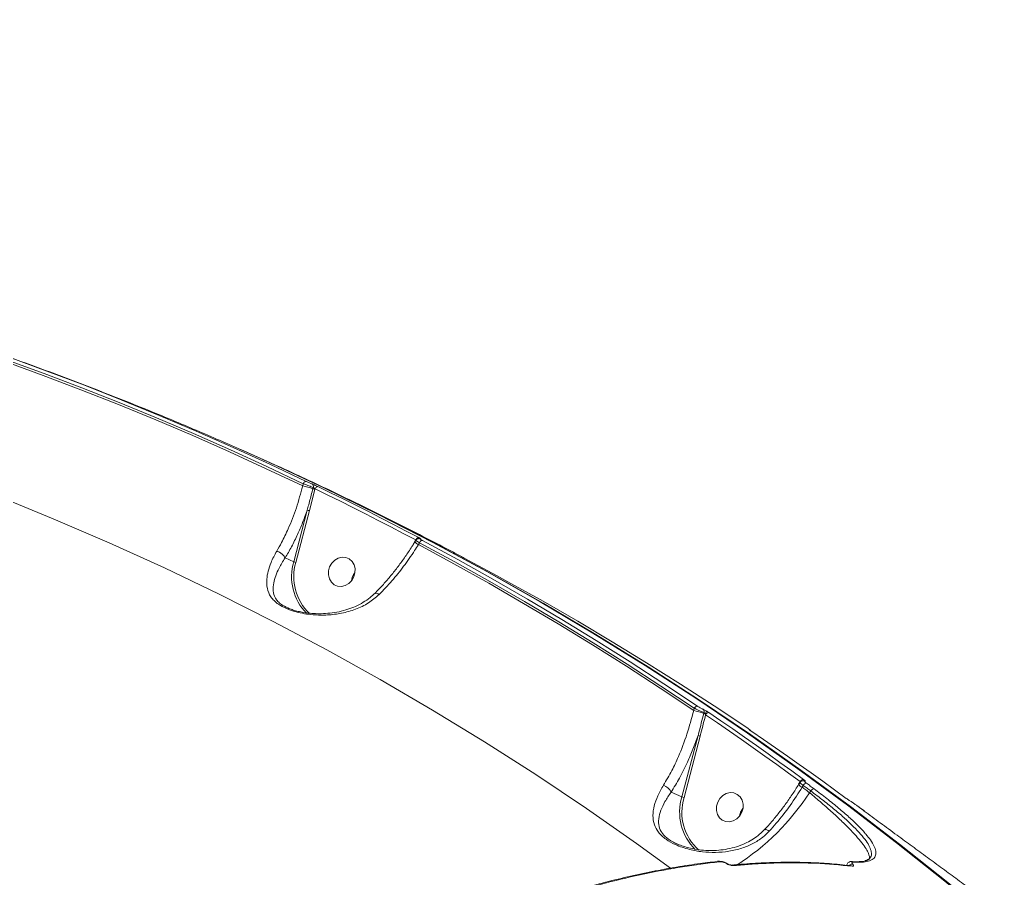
# Model space of a CAD drawing. Header units: millimetres. Extents: x -4335 to 4318, y -3792 to 3101.
# Drawn here: x 2035.4 to 2334.4, y 1323.3 to 1581.3 of the extents above; entities that cross this region are included whole.
import ezdxf

# ---------------------------------------------------------------- set-up
doc = ezdxf.new("R2010")
doc.units = ezdxf.units.MM
doc.layers.add('DIKOM_ЗОНА', color=80, linetype='Continuous')
doc.layers.add('DIKOM_ОБЪЕКТ', color=7, linetype='Continuous')

msp = doc.modelspace()

# ---------------------------------------------------------------- linework, layer by layer
at = {"layer": 'DIKOM_ЗОНА', "color": 3, "lineweight": 15}
msp.add_lwpolyline([(1629.814, 3100.338, -0.4205658), (4317.777, 469.92), (4317.777, -16.224, -0.4142136), (1317.777, -3016.224), (-2004.986, -3016.224, -0.4142136), (-3504.986, -1516.224), (-3504.986, 1600.338, -0.4142136), (-2004.986, 3100.338), (1629.814, 3100.338)], format="xyb", dxfattribs=at)
at = {"layer": 'DIKOM_ОБЪЕКТ', "color": 7, "linetype": 'Continuous', "lineweight": 15}
for p, q in [((2120.521, 1441.844), (2120.35, 1441.194)), ((2122.359, 1433.753), (2124.003, 1440.166)), ((2123.497, 1440.73), (2123.394, 1440.337)), ((2124.003, 1440.166), (2124.037, 1440.297)), ((2121.707, 1433.942), (2117.628, 1418.389)), ((2118.279, 1418.2), (2122.359, 1433.753)), ((2154.304, 1424.938), (2154.04, 1424.503)), ((2154.068, 1424.367), (2154.371, 1424.867)), ((2155.098, 1423.561), (2155.44, 1424.126)), ((2115.054, 1419.526), (2117.628, 1418.389)), ((2167.622, 1420.187), (2168.074, 1419.947)), ((2168.807, 1419.522), (2178.757, 1414.181)), ((2238, 1374.342), (2237.824, 1373.668)), ((2240.925, 1373.033), (2240.867, 1372.811)), ((2239.118, 1366.179), (2234.269, 1347.692)), ((2234.92, 1347.503), (2239.77, 1365.99)), ((2269.808, 1352.309), (2269.348, 1351.549)), ((2269.375, 1351.414), (2269.764, 1352.056)), ((2231.023, 1349.125), (2234.269, 1347.692)), ((2270.405, 1350.608), (2270.747, 1351.172)), ((2273.006, 1349.494), (2272.615, 1348.968)), ((2286.859, 1345.122), (2286.833, 1345.139)), ((2286.859, 1345.122), (2289.121, 1343.443)), ((2289.121, 1343.443), (2289.094, 1343.46)), ((2259.148, 1337.821), (2259.162, 1337.833)), ((2232.685, 1333.615), (2231.758, 1334.13)), ((2244.975, 1328.359), (2244.938, 1328.354)), ((2247.541, 1327.829), (2247.845, 1327.631)), ((2290.74, 1329.319), (2290.72, 1329.289)), ((2247.854, 1327.646), (2247.863, 1327.64))]:
    msp.add_line(p, q, dxfattribs=at)
at = {"layer": 'DIKOM_ОБЪЕКТ', "color": 7, "linetype": 'Continuous', "lineweight": 15, "flags": 128}
for points in [[(2120.35, 1441.194), (2109.401, 1446.375), (2098.385, 1451.412), (2087.304, 1456.305), (2076.16, 1461.051), (2064.954, 1465.652), (2053.688, 1470.105), (2042.363, 1474.412), (2030.98, 1478.57)], [(2031.328, 1479.146), (2042.688, 1474.994), (2053.991, 1470.696), (2065.234, 1466.25), (2076.418, 1461.659), (2087.54, 1456.922), (2098.598, 1452.04), (2109.593, 1447.014), (2120.521, 1441.844)], [(2121.373, 1442.56), (2110.435, 1447.734), (2099.432, 1452.764), (2088.364, 1457.65), (2077.233, 1462.391), (2066.04, 1466.986), (2054.787, 1471.435), (2043.475, 1475.737), (2032.106, 1479.892)], [(2097.099, 1454.179), (2109.8, 1448.531), (2126.494, 1440.755), (2143.033, 1432.648), (2159.411, 1424.211), (2175.623, 1415.448), (2191.665, 1406.361), (2207.532, 1396.953), (2223.218, 1387.227), (2238.72, 1377.185), (2254.031, 1366.831), (2269.149, 1356.167), (2284.068, 1345.198), (2298.783, 1333.926), (2313.291, 1322.354), (2327.587, 1310.487)], [(2328.475, 1310.095), (2314.18, 1321.962), (2299.672, 1333.533), (2284.957, 1344.805), (2270.038, 1355.775), (2254.92, 1366.438), (2239.608, 1376.792), (2224.107, 1386.834), (2208.421, 1396.561), (2192.554, 1405.969), (2176.512, 1415.056), (2160.3, 1423.819), (2143.922, 1432.255), (2127.383, 1440.363), (2110.689, 1448.138), (2101.754, 1452.135)], [(2120.521, 1441.844), (2120.61, 1442.013), (2120.712, 1442.168), (2120.823, 1442.304), (2120.94, 1442.416), (2121.057, 1442.5), (2121.171, 1442.553), (2121.277, 1442.573), (2121.373, 1442.56)], [(2124.037, 1440.297), (2124.127, 1440.465), (2124.23, 1440.621), (2124.342, 1440.757), (2124.459, 1440.869), (2124.577, 1440.953), (2124.692, 1441.006), (2124.798, 1441.025), (2124.893, 1441.01)], [(2124.037, 1440.297), (2127.85, 1438.438), (2131.655, 1436.562), (2135.451, 1434.668), (2139.239, 1432.757), (2143.018, 1430.828), (2146.789, 1428.882), (2150.551, 1426.919), (2154.304, 1424.938)], [(2155.185, 1425.639), (2151.429, 1427.622), (2147.664, 1429.587), (2143.89, 1431.534), (2140.108, 1433.465), (2136.317, 1435.377), (2132.518, 1437.272), (2128.71, 1439.15), (2124.893, 1441.01)], [(2028.505, 1438.195), (2045.407, 1431.328), (2062.164, 1424.118), (2078.771, 1416.567), (2095.222, 1408.679), (2111.512, 1400.455), (2127.635, 1391.898), (2143.587, 1383.011), (2159.363, 1373.797), (2174.956, 1364.258), (2190.364, 1354.397), (2205.58, 1344.219), (2220.6, 1333.725), (2230.85, 1326.3)], [(2154.04, 1424.503), (2154.101, 1424.462), (2154.118, 1424.45)], [(2154.068, 1424.367), (2154.067, 1424.365), (2154.066, 1424.362)], [(2154.304, 1424.938), (2154.399, 1425.105), (2154.506, 1425.258), (2154.623, 1425.392), (2154.744, 1425.502), (2154.865, 1425.584), (2154.982, 1425.636), (2155.09, 1425.654), (2155.185, 1425.639)], [(2237.824, 1373.668), (2227.757, 1380.381), (2217.61, 1386.959), (2207.383, 1393.402), (2197.077, 1399.709), (2186.695, 1405.88), (2176.236, 1411.912), (2165.704, 1417.806), (2155.098, 1423.561)], [(2155.44, 1424.126), (2155.535, 1424.292), (2155.642, 1424.444), (2155.758, 1424.578), (2155.879, 1424.688), (2156, 1424.77), (2156.117, 1424.822), (2156.225, 1424.841), (2156.32, 1424.827)], [(2155.44, 1424.126), (2166.024, 1418.383), (2176.535, 1412.501), (2186.972, 1406.481), (2197.334, 1400.324), (2207.619, 1394.031), (2217.826, 1387.602), (2227.953, 1381.039), (2238, 1374.342)], [(2238.949, 1375.002), (2228.894, 1381.705), (2218.758, 1388.273), (2208.543, 1394.707), (2198.249, 1401.005), (2187.879, 1407.167), (2177.433, 1413.192), (2166.913, 1419.079), (2156.32, 1424.827)], [(2128.432, 1416.898), (2129.074, 1418.004), (2129.957, 1418.897), (2131.012, 1419.505), (2132.152, 1419.779), (2133.284, 1419.697), (2134.318, 1419.265), (2135.169, 1418.517), (2135.768, 1417.516), (2136.068, 1416.342), (2136.042, 1415.09), (2135.695, 1413.861), (2135.053, 1412.755), (2134.169, 1411.862), (2133.115, 1411.254), (2131.975, 1410.98), (2130.843, 1411.062), (2129.809, 1411.495), (2128.958, 1412.242), (2128.359, 1413.243), (2128.059, 1414.417), (2128.084, 1415.669), (2128.432, 1416.898)], [(2136.043, 1415.092), (2135.946, 1414.969), (2135.304, 1413.863)], [(2135.304, 1413.863), (2134.957, 1412.634), (2134.956, 1412.632)], [(2178.765, 1414.193), (2182.023, 1412.405), (2192.543, 1406.518), (2202.989, 1400.493), (2213.36, 1394.331), (2223.653, 1388.033), (2233.869, 1381.599), (2244.004, 1375.031), (2254.06, 1368.328)], [(2270.785, 1352.95), (2267.271, 1355.523), (2263.746, 1358.08), (2260.21, 1360.619), (2256.663, 1363.142), (2253.105, 1365.647), (2249.537, 1368.135), (2245.957, 1370.607), (2242.367, 1373.061)], [(2241.414, 1372.403), (2245.001, 1369.951), (2248.577, 1367.482), (2252.143, 1364.995), (2255.698, 1362.492), (2259.242, 1359.972), (2262.775, 1357.434), (2266.297, 1354.88), (2269.808, 1352.309)], [(2254.85, 1367.68), (2254.772, 1367.761), (2254.658, 1367.851)], [(2255.255, 1367.368), (2258.846, 1364.914), (2262.425, 1362.443), (2265.994, 1359.955), (2269.551, 1357.449), (2273.098, 1354.927), (2276.634, 1352.388), (2280.159, 1349.831), (2283.673, 1347.258)], [(2270.932, 1352.525), (2271.089, 1352.475), (2271.255, 1352.384)], [(2273.984, 1350.134), (2273.701, 1350.344), (2273.419, 1350.554), (2273.136, 1350.764), (2272.854, 1350.974), (2272.571, 1351.184), (2272.288, 1351.393), (2272.005, 1351.603), (2271.722, 1351.813)], [(2245.048, 1346.106), (2245.69, 1347.211), (2246.574, 1348.105), (2247.628, 1348.713), (2248.768, 1348.987), (2249.901, 1348.904), (2250.934, 1348.472), (2251.785, 1347.725), (2252.385, 1346.724), (2252.684, 1345.549), (2252.659, 1344.297), (2252.311, 1343.068), (2251.67, 1341.962), (2250.786, 1341.069), (2249.731, 1340.461), (2248.592, 1340.187), (2247.459, 1340.27), (2246.426, 1340.702), (2245.575, 1341.449), (2244.975, 1342.45), (2244.676, 1343.625), (2244.701, 1344.877), (2245.048, 1346.106)], [(2269.348, 1351.549), (2269.408, 1351.509), (2269.425, 1351.497)], [(2269.375, 1351.414), (2269.374, 1351.412), (2269.374, 1351.409)], [(2272.615, 1348.968), (2272.339, 1349.173), (2272.063, 1349.378), (2271.787, 1349.584), (2271.511, 1349.789), (2271.234, 1349.994), (2270.958, 1350.199), (2270.682, 1350.404), (2270.405, 1350.608)], [(2270.747, 1351.172), (2271.029, 1350.962), (2271.312, 1350.753), (2271.594, 1350.544), (2271.877, 1350.334), (2272.159, 1350.124), (2272.442, 1349.914), (2272.724, 1349.704), (2273.006, 1349.494)], [(2251.921, 1343.071), (2251.573, 1341.842), (2251.573, 1341.839)], [(2252.659, 1344.299), (2252.562, 1344.176), (2251.921, 1343.071)], [(2286.833, 1345.139), (2287.116, 1344.929), (2287.398, 1344.72), (2287.681, 1344.51), (2287.964, 1344.3), (2288.247, 1344.09), (2288.529, 1343.88), (2288.812, 1343.67), (2289.094, 1343.46)], [(2259.162, 1337.833), (2259.184, 1337.85), (2259.342, 1337.896), (2259.564, 1337.872), (2259.842, 1337.778), (2260.165, 1337.619), (2260.519, 1337.401)], [(2285.202, 1328.251), (2285.241, 1328.25), (2285.263, 1328.249)]]:
    msp.add_lwpolyline(points, dxfattribs=at)
at = {"layer": 'DIKOM_ОБЪЕКТ', "color": 7, "linetype": 'Continuous', "lineweight": 15}
for centre, radius, start, end in [((2122.652, 1441.031), 0.897, 340.41709, 57.51506), ((2115.642, 1418.641), 23.04, 70.33757, 78.20721), ((2124.941, 1444.665), 4.596, 250.3266, 258.21584), ((2123.184, 1437.816), 4.146, 249.13628, 258.52211), ((2157.041, 1427.129), 4.062, 222.9257, 241.42433), ((2132.841, 1413.926), 15.855, 163.64759, 224.05062), ((2119.099, 1422.242), 4.124, 249.1012, 258.53785), ((2132.892, 1413.857), 15.245, 163.44618, 226.4145), ((2140.046, 1411.854), 5.149, 141.03314, 171.30699), ((2233.108, 1351.091), 23.064, 70.34133, 78.20228), ((2238.993, 1373.927), 1.076, 92.32737, 157.30516), ((2240.059, 1373.339), 0.919, 340.55978, 49.2292), ((2242.206, 1376.485), 3.91, 249.97658, 255.7748), ((2249.828, 1367.747), 9.907, 144.75924, 150.03407), ((2242.403, 1371.989), 1.073, 91.92644, 157.26919), ((2240.588, 1370.028), 4.12, 249.09595, 258.5431), ((2270.811, 1351.846), 1.105, 91.34813, 155.20836), ((2271.755, 1350.7), 1.113, 91.65209, 154.92642), ((2227.56, 1347.607), 3.781, 23.67561, 71.92449), ((2212.074, 1387.925), 71.992, 302.49203, 327.23872), ((2272.364, 1354.197), 4.089, 223.0044, 241.3787), ((2274.015, 1349.019), 1.115, 91.60537, 154.76934), ((2249.427, 1343.14), 15.827, 163.28716, 225.33607), ((2249.517, 1343.088), 15.249, 163.17286, 228.30497), ((2235.745, 1351.565), 4.145, 249.1374, 258.5266), ((2256.666, 1341.06), 5.153, 141.04413, 171.29806), ((2245.034, 1327.666), 0.696, 48.94769, 94.8898), ((2285.209, 1327.452), 0.799, 51.45079, 86.10761), ((2289.735, 1327.605), 0.938, 54.75648, 108.68364), ((2247.788, 1327.493), 0.167, 66.51075, 116.85862), ((2249.581, 1326.529), 0.697, 48.84585, 95.84645), ((2285.496, 1326.362), 1.083, 83.77312, 140.77721), ((2284.959, 1326.278), 0.738, 49.91638, 83.8488)]:
    msp.add_arc(centre, radius, start, end, dxfattribs=at)
for points, knots in [([(2031.452, 1480.12), (2031.885, 1479.97), (2037.987, 1477.852), (2049.657, 1473.491), (2066.444, 1467.007), (2082.261, 1460.574), (2092.427, 1456.178), (2097.087, 1454.162)], [0, 0, 0, 0, 0.0194757, 0.2744284, 0.5293373, 0.7842103, 1, 1, 1, 1]), ([(2106.372, 1450.042), (2109.595, 1448.604), (2118.294, 1444.723), (2132.325, 1438.084), (2148.459, 1430.128), (2160.218, 1424.144), (2166.554, 1420.733), (2167.61, 1420.164)], [0, 0, 0, 0, 0.1553689, 0.4193248, 0.6832779, 0.9472374, 1, 1, 1, 1]), ([(2120.521, 1441.844), (2120.574, 1441.824), (2120.86, 1441.719), (2121.435, 1441.505), (2122.221, 1441.212), (2122.957, 1440.936), (2123.317, 1440.799), (2123.497, 1440.73)], [0, 0, 0, 0, 0.0547316, 0.2943942, 0.5301059, 0.7646656, 1, 1, 1, 1]), ([(2123.134, 1441.788), (2123.025, 1441.83), (2122.809, 1441.915), (2122.372, 1442.102), (2121.908, 1442.308), (2121.571, 1442.465), (2121.404, 1442.545), (2121.373, 1442.56)], [0, 0, 0, 0, 0.2340835, 0.4679651, 0.7039796, 0.9448804, 1, 1, 1, 1]), ([(2124.893, 1441.01), (2124.862, 1441.026), (2124.694, 1441.106), (2124.357, 1441.264), (2123.894, 1441.472), (2123.457, 1441.66), (2123.242, 1441.745), (2123.134, 1441.788)], [0, 0, 0, 0, 0.055783, 0.2968289, 0.5326433, 0.7662322, 1, 1, 1, 1]), ([(2120.35, 1441.194), (2119.742, 1438.98), (2118.508, 1434.488), (2116.276, 1428.829), (2114.231, 1424.546), (2113.015, 1422.436), (2112.519, 1421.576)], [0, 0, 0, 0, 0.307255, 0.623317, 0.84635, 1, 1, 1, 1]), ([(2123.394, 1440.337), (2123.31, 1440.016), (2122.889, 1438.41), (2122.34, 1436.275), (2121.85, 1434.469), (2121.707, 1433.942)], [0, 0, 0, 0, 0.1504191, 0.7521158, 1, 1, 1, 1]), ([(2123.497, 1440.73), (2123.533, 1440.714), (2123.605, 1440.68), (2123.743, 1440.581), (2123.883, 1440.46), (2123.98, 1440.361), (2124.028, 1440.307), (2124.037, 1440.297)], [0, 0, 0, 0, 0.2177818, 0.4435071, 0.6835238, 0.9397425, 1, 1, 1, 1]), ([(2115.054, 1419.526), (2115.707, 1420.638), (2117.022, 1422.873), (2118.772, 1426.475), (2120.356, 1430.162), (2121.255, 1432.678), (2121.707, 1433.942)], [0, 0, 0, 0, 0.259545, 0.5218392, 0.7598796, 1, 1, 1, 1]), ([(2141.973, 1408.861), (2142.168, 1409.051), (2143.146, 1410.004), (2144.872, 1411.9), (2147.131, 1414.54), (2149.325, 1417.349), (2151.422, 1420.285), (2152.997, 1422.643), (2153.823, 1424.031), (2154.032, 1424.383)], [0, 0, 0, 0, 0.0439532, 0.2200549, 0.3979636, 0.5773267, 0.757686, 0.9385045, 1, 1, 1, 1]), ([(2143.295, 1408.533), (2144.595, 1409.882), (2147.147, 1412.53), (2150.733, 1417.024), (2153.339, 1420.737), (2154.728, 1422.967), (2155.098, 1423.561)], [0, 0, 0, 0, 0.3028905, 0.5944646, 0.89203, 1, 1, 1, 1]), ([(2154.388, 1424.857), (2154.38, 1424.857), (2154.331, 1424.859), (2154.482, 1424.732), (2154.835, 1424.486), (2155.238, 1424.246), (2155.44, 1424.126)], [0, 0, 0, 0, 0.0531196, 0.3683759, 0.6843519, 1, 1, 1, 1]), ([(2154.385, 1424.859), (2154.431, 1424.934), (2154.529, 1425.096), (2154.764, 1425.249), (2155.007, 1425.336), (2155.223, 1425.359), (2155.398, 1425.345), (2155.521, 1425.321), (2155.582, 1425.302), (2155.608, 1425.293)], [0, 0, 0, 0, 0.167895, 0.3615125, 0.5248671, 0.6672572, 0.7909788, 0.909864, 1, 1, 1, 1]), ([(2155.754, 1425.236), (2155.763, 1425.233), (2155.824, 1425.217), (2155.872, 1425.219), (2155.785, 1425.296), (2155.555, 1425.439), (2155.309, 1425.572), (2155.185, 1425.639)], [0, 0, 0, 0, 0.03856, 0.278103, 0.5183566, 0.7592283, 1, 1, 1, 1]), ([(2156.32, 1424.827), (2156.197, 1424.894), (2155.951, 1425.029), (2155.723, 1425.173), (2155.636, 1425.252), (2155.685, 1425.255), (2155.746, 1425.238), (2155.754, 1425.236)], [0, 0, 0, 0, 0.2406715, 0.4814409, 0.7216078, 0.9611989, 1, 1, 1, 1]), ([(2112.519, 1421.576), (2111.905, 1420.429), (2110.787, 1418.34), (2109.894, 1415.546), (2109.45, 1412.921), (2109.564, 1410.356), (2110.403, 1408.254), (2111.682, 1406.693), (2113.16, 1405.464), (2115.393, 1404.255), (2118.162, 1403.325), (2120.885, 1402.746), (2124.052, 1402.356), (2127.816, 1402.306), (2132.12, 1402.835), (2136.277, 1404.022), (2140.152, 1405.841), (2142.266, 1407.651), (2143.295, 1408.533)], [0, 0, 0, 0, 0.0785502, 0.1430592, 0.2076026, 0.2872155, 0.36655, 0.4057535, 0.4448519, 0.4974448, 0.5496916, 0.5922706, 0.6349375, 0.7072961, 0.7797294, 0.8544852, 0.9291411, 1, 1, 1, 1]), ([(2115.051, 1419.53), (2114.956, 1419.722), (2114.767, 1420.105), (2114.207, 1420.68), (2113.518, 1421.171), (2112.969, 1421.427), (2112.64, 1421.54), (2112.561, 1421.564), (2112.519, 1421.576)], [0, 0, 0, 0, 0.2316102, 0.4632361, 0.6948594, 0.9264911, 0.9610128, 1, 1, 1, 1]), ([(2115.871, 1404.513), (2115.193, 1404.846), (2113.972, 1405.446), (2112.844, 1406.465), (2112.352, 1407.122), (2111.75, 1408.168), (2111.353, 1409.648), (2111.529, 1411.867), (2112.193, 1414.159), (2113.27, 1416.645), (2114.362, 1418.458), (2115.05, 1419.529), (2115.051, 1419.53)], [0, 0, 0, 0, 0.0904016, 0.1627402, 0.2383131, 0.2421786, 0.4011508, 0.5667236, 0.7003239, 0.8362124, 0.9999149, 1, 1, 1, 1]), ([(2115.051, 1419.53), (2115.051, 1419.529), (2115.052, 1419.527), (2115.053, 1419.527), (2115.054, 1419.526)], [0, 0, 0, 0, 0.6189815, 1, 1, 1, 1]), ([(2168.074, 1419.947), (2168.097, 1419.935), (2168.251, 1419.853), (2168.507, 1419.717), (2168.738, 1419.594), (2168.821, 1419.55)], [0, 0, 0, 0, 0.1021865, 0.6771857, 1, 1, 1, 1]), ([(2116.171, 1404.383), (2116.386, 1404.291), (2117.006, 1404.026), (2118.22, 1403.658), (2119.804, 1403.277), (2121.628, 1402.981), (2123.7, 1402.794), (2126.025, 1402.756), (2128.585, 1402.921), (2131.272, 1403.346), (2133.855, 1404.03), (2136.294, 1404.96), (2138.525, 1406.15), (2140.452, 1407.462), (2141.496, 1408.471), (2141.94, 1408.9)], [0, 0, 0, 0, 0.0275389, 0.0790855, 0.134681, 0.1993425, 0.2715929, 0.3530635, 0.4460539, 0.5466166, 0.6485789, 0.7396097, 0.8358131, 0.9302489, 1, 1, 1, 1]), ([(2142.016, 1408.82), (2142.036, 1408.85), (2142.111, 1408.96), (2142.442, 1408.94), (2142.852, 1408.789), (2143.154, 1408.621), (2143.262, 1408.553), (2143.295, 1408.533)], [0, 0, 0, 0, 0.125866, 0.4706405, 0.8153758, 0.9430336, 1, 1, 1, 1]), ([(2116.169, 1404.377), (2116.128, 1404.389), (2116.011, 1404.425), (2115.927, 1404.478), (2115.871, 1404.513)], [0, 0, 0, 0, 0.3506502, 1, 1, 1, 1]), ([(2237.824, 1373.668), (2237.186, 1371.288), (2235.892, 1366.46), (2233.579, 1360.473), (2231.182, 1355.322), (2229.593, 1352.648), (2228.733, 1351.201)], [0, 0, 0, 0, 0.2848609, 0.577752, 0.7715645, 1, 1, 1, 1]), ([(2238, 1374.342), (2238.071, 1374.309), (2238.369, 1374.167), (2238.949, 1373.897), (2239.702, 1373.557), (2240.404, 1373.249), (2240.751, 1373.105), (2240.925, 1373.033)], [0, 0, 0, 0, 0.0749031, 0.3151756, 0.5451347, 0.7714994, 1, 1, 1, 1]), ([(2240.659, 1374.035), (2240.555, 1374.081), (2240.346, 1374.175), (2239.933, 1374.396), (2239.494, 1374.651), (2239.16, 1374.861), (2238.99, 1374.975), (2238.949, 1375.002)], [0, 0, 0, 0, 0.2249766, 0.4495989, 0.680353, 0.9238563, 1, 1, 1, 1]), ([(2240.867, 1372.811), (2240.368, 1370.883), (2239.796, 1368.668), (2239.196, 1366.464), (2239.118, 1366.179)], [0, 0, 0, 0, 0.8707786, 1, 1, 1, 1]), ([(2241.736, 1373.463), (2241.617, 1373.533), (2241.359, 1373.685), (2240.97, 1373.894), (2240.763, 1373.988), (2240.659, 1374.035)], [0, 0, 0, 0, 0.2986162, 0.6490593, 1, 1, 1, 1]), ([(2240.925, 1373.033), (2240.952, 1373.016), (2240.986, 1372.996), (2241.061, 1372.929), (2241.145, 1372.837), (2241.212, 1372.741), (2241.245, 1372.695)], [0, 0, 0, 0, 0.2617276, 0.3209306, 0.6715117, 1, 1, 1, 1]), ([(2241.245, 1372.695), (2241.289, 1372.626), (2241.351, 1372.528), (2241.399, 1372.432), (2241.414, 1372.403)], [0, 0, 0, 0, 0.7052783, 1, 1, 1, 1]), ([(2242.367, 1373.061), (2242.311, 1373.098), (2242.118, 1373.228), (2241.895, 1373.365), (2241.736, 1373.463)], [0, 0, 0, 0, 0.2879566, 1, 1, 1, 1]), ([(2239.77, 1365.99), (2239.844, 1366.277), (2240.4, 1368.413), (2240.943, 1370.552), (2241.414, 1372.403)], [0, 0, 0, 0, 0.1343777, 1, 1, 1, 1]), ([(2254.06, 1368.328), (2254.187, 1368.241), (2254.443, 1368.067), (2254.677, 1367.892), (2254.771, 1367.805), (2254.695, 1367.836), (2254.658, 1367.851)], [0, 0, 0, 0, 0.2566202, 0.5136902, 0.7612626, 1, 1, 1, 1]), ([(2254.074, 1368.319), (2254.103, 1368.3), (2254.302, 1368.167), (2254.582, 1367.966), (2254.767, 1367.832), (2254.913, 1367.689), (2255, 1367.598), (2255.034, 1367.53), (2255.039, 1367.519)], [0, 0, 0, 0, 0.0634995, 0.4380593, 0.7688481, 0.8695016, 0.9793249, 1, 1, 1, 1]), ([(2254.658, 1367.851), (2254.623, 1367.866), (2254.552, 1367.895), (2254.611, 1367.832), (2254.73, 1367.742), (2254.785, 1367.7)], [0, 0, 0, 0, 0.3509772, 0.7014386, 1, 1, 1, 1]), ([(2254.744, 1367.737), (2254.745, 1367.736), (2254.746, 1367.736), (2254.779, 1367.709), (2254.831, 1367.671), (2254.854, 1367.654)], [0, 0, 0, 0, 0.2017642, 0.6470655, 1, 1, 1, 1]), ([(2254.785, 1367.7), (2254.821, 1367.674), (2254.945, 1367.582), (2255.126, 1367.457), (2255.255, 1367.368)], [0, 0, 0, 0, 0.2879302, 1, 1, 1, 1]), ([(2231.023, 1349.125), (2231.887, 1350.512), (2233.629, 1353.307), (2235.802, 1357.724), (2237.647, 1362.032), (2238.626, 1364.793), (2239.118, 1366.179)], [0, 0, 0, 0, 0.2794521, 0.5634209, 0.7807111, 1, 1, 1, 1]), ([(2269.781, 1352.046), (2269.773, 1352.045), (2269.718, 1352.04), (2269.852, 1351.881), (2270.175, 1351.588), (2270.556, 1351.311), (2270.747, 1351.172)], [0, 0, 0, 0, 0.0519858, 0.3681719, 0.6840229, 1, 1, 1, 1]), ([(2269.768, 1352.057), (2269.846, 1352.161), (2269.989, 1352.349), (2270.283, 1352.5), (2270.553, 1352.559), (2270.775, 1352.556), (2270.885, 1352.531), (2270.93, 1352.521)], [0, 0, 0, 0, 0.2699256, 0.4919971, 0.6868502, 0.8710663, 1, 1, 1, 1]), ([(2271.255, 1352.384), (2271.264, 1352.382), (2271.327, 1352.369), (2271.385, 1352.387), (2271.32, 1352.502), (2271.121, 1352.694), (2270.897, 1352.865), (2270.785, 1352.95)], [0, 0, 0, 0, 0.0372893, 0.2782549, 0.519028, 0.7595625, 1, 1, 1, 1]), ([(2271.722, 1351.813), (2271.611, 1351.898), (2271.387, 1352.07), (2271.189, 1352.264), (2271.125, 1352.38), (2271.183, 1352.398), (2271.247, 1352.385), (2271.255, 1352.384)], [0, 0, 0, 0, 0.2404931, 0.4810418, 0.7218681, 0.9628989, 1, 1, 1, 1]), ([(2228.733, 1351.201), (2228.119, 1350.136), (2226.89, 1348.004), (2225.874, 1344.967), (2225.451, 1342.095), (2225.822, 1339.487), (2226.854, 1337.459), (2228.175, 1335.993), (2229.774, 1334.677), (2231.924, 1333.474), (2234.392, 1332.511), (2237.127, 1331.717), (2240.47, 1331.128), (2244.432, 1330.936), (2248.427, 1331.271), (2252.219, 1332.168), (2255.635, 1333.605), (2258.41, 1335.332), (2259.883, 1336.776), (2260.519, 1337.401)], [0, 0, 0, 0, 0.0759092, 0.1519073, 0.2286351, 0.3051895, 0.3688614, 0.4016188, 0.434332, 0.4904594, 0.5282353, 0.566084, 0.6308778, 0.6957707, 0.7645215, 0.8332294, 0.893682, 0.9540626, 1, 1, 1, 1]), ([(2231.758, 1334.13), (2231.224, 1334.403), (2229.839, 1335.111), (2228.847, 1336.121), (2227.897, 1337.391), (2227.26, 1338.925), (2227.222, 1341.151), (2227.884, 1343.631), (2229.092, 1346.279), (2230.374, 1348.169), (2231.023, 1349.125)], [0, 0, 0, 0, 0.0695984, 0.1803907, 0.2004064, 0.3326531, 0.4959517, 0.6646874, 0.8302442, 1, 1, 1, 1]), ([(2259.122, 1337.871), (2259.625, 1338.414), (2260.907, 1339.797), (2262.898, 1342.201), (2265.089, 1345.04), (2267.167, 1348.01), (2268.588, 1350.152), (2269.267, 1351.311), (2269.337, 1351.431)], [0, 0, 0, 0, 0.1349098, 0.3435812, 0.5537807, 0.7647986, 0.9757167, 1, 1, 1, 1]), ([(2260.519, 1337.401), (2261.942, 1339.017), (2264.828, 1342.295), (2268.083, 1346.858), (2269.844, 1349.703), (2270.405, 1350.608)], [0, 0, 0, 0, 0.3984804, 0.8085155, 1, 1, 1, 1]), ([(2290.335, 1328.778), (2290.457, 1328.924), (2290.748, 1329.273), (2290.553, 1330.281), (2289.928, 1331.661), (2288.788, 1333.374), (2287.159, 1335.388), (2285.067, 1337.676), (2282.544, 1340.205), (2279.598, 1342.955), (2276.309, 1345.875), (2273.845, 1347.938), (2272.615, 1348.968)], [0, 0, 0, 0, 0.0734137, 0.1760392, 0.27898, 0.3816038, 0.4845786, 0.5878752, 0.6908496, 0.7937921, 0.8970567, 1, 1, 1, 1]), ([(2273.006, 1349.494), (2274.293, 1348.524), (2276.87, 1346.581), (2280.297, 1343.802), (2283.353, 1341.162), (2285.949, 1338.706), (2288.073, 1336.451), (2289.689, 1334.423), (2290.763, 1332.645), (2291.265, 1331.141), (2291.311, 1330.002), (2290.901, 1329.512), (2290.74, 1329.319)], [0, 0, 0, 0, 0.1036455, 0.2076194, 0.3112628, 0.4149234, 0.5189163, 0.6225766, 0.7258523, 0.8294586, 0.9327354, 1, 1, 1, 1]), ([(2289.559, 1336.474), (2289.463, 1336.596), (2288.83, 1337.403), (2287.154, 1339.122), (2284.544, 1341.613), (2281.418, 1344.315), (2277.925, 1347.154), (2275.296, 1349.141), (2273.984, 1350.134)], [0, 0, 0, 0, 0.0345072, 0.2280394, 0.420948, 0.6137598, 0.8071855, 1, 1, 1, 1]), ([(2283.673, 1347.258), (2283.692, 1347.244), (2283.831, 1347.142), (2284.123, 1346.934), (2284.546, 1346.646), (2284.951, 1346.383), (2285.153, 1346.262), (2285.254, 1346.201)], [0, 0, 0, 0, 0.0372263, 0.277904, 0.5185911, 0.7592614, 1, 1, 1, 1]), ([(2285.254, 1346.201), (2285.355, 1346.14), (2285.558, 1346.019), (2285.961, 1345.754), (2286.383, 1345.464), (2286.675, 1345.255), (2286.814, 1345.153), (2286.833, 1345.139)], [0, 0, 0, 0, 0.2407396, 0.4813602, 0.7220667, 0.9628297, 1, 1, 1, 1]), ([(2289.094, 1343.46), (2290.675, 1342.285), (2293.838, 1339.935), (2298.693, 1336.357), (2303.443, 1332.87), (2308.024, 1329.513), (2312.614, 1326.148), (2317.151, 1322.81), (2321.573, 1319.536), (2325.82, 1316.36), (2329.815, 1313.326), (2333.547, 1310.44), (2335.739, 1308.685), (2336.833, 1307.809)], [0, 0, 0, 0, 0.1021849, 0.2043687, 0.2924905, 0.3808917, 0.4690133, 0.5574037, 0.6460759, 0.7344676, 0.8228823, 0.9115808, 1, 1, 1, 1]), ([(2231.763, 1334.1), (2232.184, 1333.888), (2233.092, 1333.43), (2234.661, 1332.846), (2236.433, 1332.352), (2238.491, 1331.923), (2240.83, 1331.628), (2243.41, 1331.539), (2246.053, 1331.704), (2248.718, 1332.145), (2251.334, 1332.883), (2253.71, 1333.841), (2255.813, 1335.045), (2257.587, 1336.363), (2258.595, 1337.419), (2259.065, 1337.911)], [0, 0, 0, 0, 0.0490313, 0.1058069, 0.1656062, 0.230315, 0.3134117, 0.3997548, 0.4897571, 0.5827673, 0.6774716, 0.7712954, 0.847924, 0.9291452, 1, 1, 1, 1]), ([(2290.276, 1328.372), (2290.819, 1328.581), (2291.904, 1329), (2292.581, 1330.065), (2292.626, 1331.384), (2292.078, 1332.934), (2291.096, 1334.615), (2290.037, 1335.895), (2289.559, 1336.474)], [0, 0, 0, 0, 0.1868961, 0.373783, 0.5374173, 0.7015731, 0.8652036, 1, 1, 1, 1]), ([(2199.182, 1318.622), (2200.034, 1318.888), (2203.479, 1319.96), (2209.418, 1321.583), (2216.992, 1323.487), (2224.453, 1325.121), (2231.797, 1326.496), (2238.64, 1327.576), (2242.969, 1328.074), (2244.941, 1328.3)], [0, 0, 0, 0, 0.0532445, 0.2152843, 0.3774443, 0.5396873, 0.701979, 0.8642678, 1, 1, 1, 1]), ([(2199.803, 1318.535), (2203.75, 1319.685), (2211.644, 1321.984), (2223.189, 1324.664), (2234.522, 1326.824), (2241.835, 1327.735), (2245.492, 1328.191)], [0, 0, 0, 0, 0.2490959, 0.4981941, 0.7490961, 1, 1, 1, 1]), ([(2244.976, 1328.35), (2245.051, 1328.36), (2245.384, 1328.406), (2245.986, 1328.347), (2246.651, 1328.22), (2247.008, 1328.064), (2247.107, 1328.021)], [0, 0, 0, 0, 0.1212907, 0.539497, 0.8714138, 1, 1, 1, 1]), ([(2245.492, 1328.191), (2245.767, 1328.198), (2246.177, 1328.21), (2246.844, 1328.052), (2247.285, 1327.888), (2247.567, 1327.739), (2247.687, 1327.659), (2247.712, 1327.642)], [0, 0, 0, 0, 0.4456266, 0.6623243, 0.836494, 0.9657047, 1, 1, 1, 1]), ([(2247.107, 1328.021), (2247.239, 1327.978), (2247.392, 1327.929), (2247.523, 1327.841), (2247.541, 1327.829)], [0, 0, 0, 0, 0.8616049, 1, 1, 1, 1]), ([(2249.51, 1327.196), (2250.07, 1327.256), (2252.977, 1327.568), (2258.093, 1327.875), (2264.836, 1328.102), (2271.408, 1328.051), (2277.807, 1327.721), (2282.347, 1327.361), (2284.707, 1327.034), (2285.037, 1326.988)], [0, 0, 0, 0, 0.0443817, 0.2303907, 0.4159526, 0.6008471, 0.7852476, 0.9699824, 1, 1, 1, 1]), ([(2250.039, 1327.054), (2250.441, 1327.091), (2252.449, 1327.278), (2257.624, 1327.672), (2265.416, 1327.961), (2275.292, 1327.837), (2281.806, 1327.198), (2285.435, 1326.842)], [0, 0, 0, 0, 0.0321669, 0.1608358, 0.4183951, 0.6759573, 1, 1, 1, 1]), ([(2283.839, 1327.175), (2283.837, 1327.212), (2283.828, 1327.4), (2283.995, 1327.73), (2284.304, 1328.042), (2284.682, 1328.209), (2284.997, 1328.265), (2285.19, 1328.243), (2285.262, 1328.235)], [0, 0, 0, 0, 0.052714, 0.2663089, 0.4720224, 0.6597455, 0.8724052, 1, 1, 1, 1]), ([(2285.203, 1328.265), (2285.323, 1328.255), (2286.074, 1328.189), (2287.205, 1328.204), (2288.529, 1328.296), (2289.143, 1328.451), (2289.425, 1328.522)], [0, 0, 0, 0, 0.0622689, 0.3926924, 0.7206528, 1, 1, 1, 1]), ([(2285.613, 1327.438), (2285.536, 1327.52), (2285.382, 1327.682), (2285.3, 1327.89), (2285.36, 1328.06), (2285.583, 1328.071), (2285.707, 1328.077)], [0, 0, 0, 0, 0.1849166, 0.368587, 0.6500973, 1, 1, 1, 1]), ([(2285.707, 1328.077), (2286.608, 1328.044), (2288.423, 1327.977), (2289.656, 1328.24), (2290.276, 1328.372)], [0, 0, 0, 0, 0.4964911, 1, 1, 1, 1]), ([(2289.394, 1328.536), (2289.408, 1328.539), (2289.77, 1328.615), (2290.199, 1328.852), (2290.595, 1329.105), (2290.687, 1329.262), (2290.708, 1329.298)], [0, 0, 0, 0, 0.0175682, 0.4434767, 0.8717212, 1, 1, 1, 1]), ([(2247.712, 1327.642), (2247.739, 1327.624), (2247.865, 1327.54), (2248.16, 1327.386), (2248.625, 1327.212), (2249.326, 1327.043), (2249.754, 1327.05), (2250.039, 1327.054)], [0, 0, 0, 0, 0.0349213, 0.1620215, 0.3362594, 0.5591724, 1, 1, 1, 1]), ([(2247.864, 1327.641), (2247.88, 1327.63), (2247.925, 1327.599), (2248.035, 1327.537), (2248.207, 1327.456), (2248.464, 1327.36), (2248.825, 1327.265), (2249.233, 1327.208), (2249.416, 1327.223), (2249.507, 1327.23)], [0, 0, 0, 0, 0.0289804, 0.0832931, 0.1578938, 0.2724103, 0.4520836, 0.7290156, 1, 1, 1, 1]), ([(2285.435, 1326.842), (2285.463, 1326.84), (2285.635, 1326.822), (2285.844, 1326.855), (2285.913, 1327.006), (2285.836, 1327.203), (2285.687, 1327.36), (2285.613, 1327.438)], [0, 0, 0, 0, 0.0638992, 0.3885502, 0.6455924, 0.8222807, 1, 1, 1, 1])]:
    msp.add_open_spline(points, degree=3, knots=knots, dxfattribs=at)

doc.saveas('drawing.dxf')
